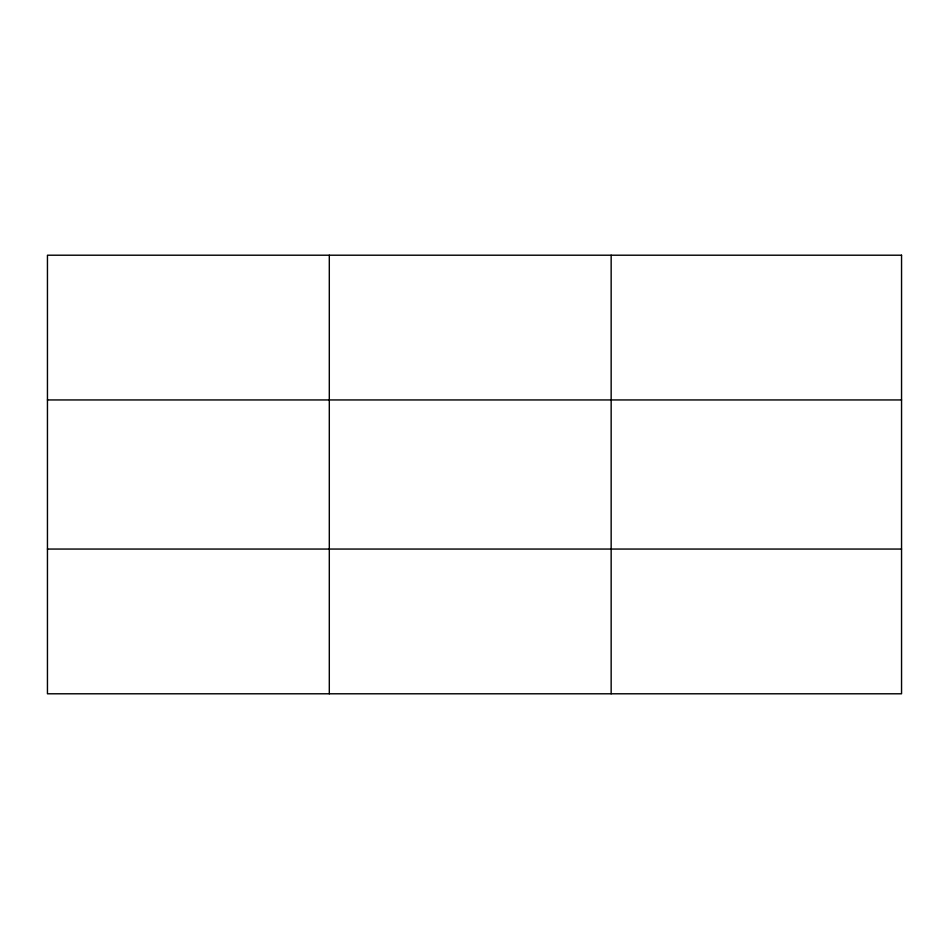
<?xml version="1.0" encoding="UTF-8"?>
<svg xmlns="http://www.w3.org/2000/svg" width="949" height="949" viewBox="0 0 949 949"><rect width="100%" height="100%" fill="white"/><g stroke="black" fill="none" stroke-linecap="round" stroke-linejoin="round"><path stroke-width="1.42" d="M329.303 255.21L329.303 693.79M611.156 255.21L611.156 693.79M47.45 399.944L901.55 399.944M47.45 549.056L901.55 549.056M901.55 255.21L901.55 693.79L47.45 693.79L47.45 255.21L901.55 255.21"/></g></svg>
